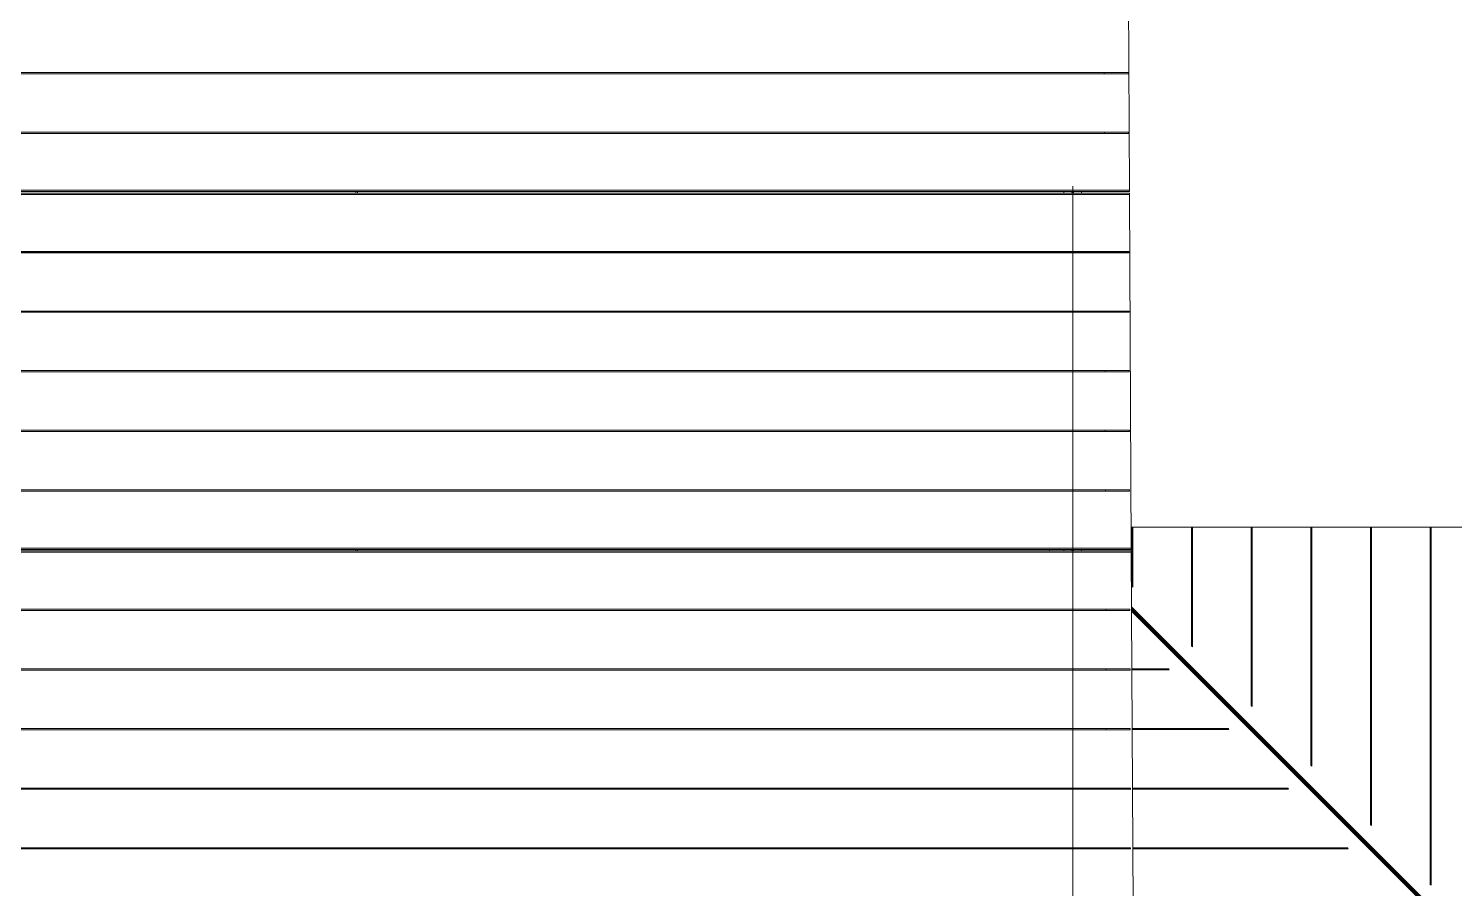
# Model space of a CAD drawing. Header units: millimetres. Extents: x 124696 to 347024, y 412631 to 564609.
# Drawn here: x 242109 to 251071, y 494724 to 500133 of the extents above; entities that cross this region are included whole.
import ezdxf

# ---------------------------------------------------------------- set-up
doc = ezdxf.new("R2010")
doc.units = ezdxf.units.MM
doc.header["$LTSCALE"] = 1500
doc.header["$MEASUREMENT"] = 0
doc.linetypes.add('二层平面图$0$轴网线_12_3_3_3 mm', pattern=[21, 12, -3, 3, -3])
doc.layers.add('0-建筑底图', color=7, linetype='Continuous')
for name, color, linetype, lineweight in [('二层平面图$0$A-COLU', 7, 'Continuous', 9), ('二层平面图$0$A-LINE', 7, 'Continuous', 9), ('二层平面图$0$A-WALL-CURT-PANEL-2', 7, 'Continuous', 9), ('二层平面图$0$A-WALL-CURT-PANEL-4', 140, 'Continuous', 9), ('二层平面图$0$ANNO-DOTE-1', 10, '二层平面图$0$轴网线_12_3_3_3 mm', 15)]:
    doc.layers.add(name, color=color, linetype=linetype, lineweight=lineweight)

# ---------------------------------------------------------------- blocks, each defined once
blk = doc.blocks.new('二层平面图$0$钢板肋 - 钢板肋-V208-104-2F')
at = {"layer": '二层平面图$0$A-WALL-CURT-PANEL-2'}
for p, q in [((391.8, -814), (395.6, -807)), ((391.8, -814), (510.8, -879.3)), ((514.7, -872.3), (395.6, -807)), ((510.8, -879.4), (514.7, -872.3)), ((510.8, -879.4), (2157, -1783.5)), ((2160.8, -1776.5), (514.7, -872.3))]:
    blk.add_line(p, q, dxfattribs=at)
blk = doc.blocks.new('二层平面图$0$廊子单元_转角阴角_ - 廊子单元_转角阴角_-V249-104-2F')
at = {"layer": '二层平面图$0$A-WALL-CURT-PANEL-2'}
for p, q in [((2104.5, 4495), (4645.5, 4495)), ((2104.5, 4495), (2104.5, 4487)), ((2104.5, 4487), (4645.5, 4487)), ((2104.5, 4487), (2104.5, 2408.5)), ((4645.5, 4487), (4645.5, 4495)), ((4645.5, 4367.5), (4645.5, 4487)), ((4645.5, 4349.5), (4645.5, 4359.5)), ((4645.5, 4119.8), (4645.5, 4341.5)), ((5, 2395.5), (0, 2395.5)), ((13, 2395.5), (5, 2395.5)), ((5, 2395.5), (5, -145.5)), ((2091.5, 2395.5), (13, 2395.5)), ((13, 2395.5), (13, -145.5)), ((2099.5, 2395.5), (2091.5, 2395.5)), ((2091.5, 2395.5), (4130.1, 356.9)), ((2098, 2402), (2237, 2263)), ((2104.5, 2395.5), (2099.5, 2395.5)), ((4130.1, 364.9), (2099.5, 2395.5)), ((2104.5, 2408.5), (4130, 383)), ((2104.5, 2408.5), (2104.5, 2400.5)), ((4130, 375), (2104.5, 2400.5)), ((2245, 2255), (4130, 370)), ((4645.5, 2244.9), (4645.5, 2254.9)), ((4495.1, 4.9), (4505, -5)), ((4505, 0), (4500.7, 4.3)), ((4645.5, -5.1), (4645.5, 4.9)), ((4500.1, -5.1), (4495, 0)), ((5, -145.5), (13, -145.5)), ((13, -145.5), (4132.7, -145.5))]:
    blk.add_line(p, q, dxfattribs=at)
blk = doc.blocks.new('二层平面图$0$顶板轮廓组 - 顶板轮廓组-V250-104-2F')
at = {"layer": '二层平面图$0$A-WALL-CURT-PANEL-2'}
for p, q in [((-8552.8, 786.3), (-4433.2, 786.3)), ((-4433.2, 786.3), (-4425.2, 786.3))]:
    blk.add_line(p, q, dxfattribs=at)
blk = doc.blocks.new('二层平面图$0$顶板轮廓组 - 顶板轮廓组-V251-104-2F')
at = {"layer": '二层平面图$0$A-WALL-CURT-PANEL-2'}
for p, q in [((-8925.3, -954.8), (-8915.3, -954.8)), ((-6675.3, -954.8), (-6665.3, -954.8)), ((-4800.3, -954.8), (-4578.7, -954.8)), ((-4570.7, -954.8), (-4560.7, -954.8)), ((-4552.7, -954.8), (-4433.2, -954.8)), ((-4433.2, -954.8), (-4425.2, -954.8))]:
    blk.add_line(p, q, dxfattribs=at)
blk = doc.blocks.new('二层平面图$0$钢板肋 - 钢板肋-V197-104-2F')
at = {"layer": '二层平面图$0$A-WALL-CURT-PANEL-2'}
for p, q in [((-677.7, 1854.6), (-685.7, 1853.8)), ((-685.7, 1853.8), (-671.2, 1699.3)), ((-663.2, 1700), (-677.7, 1854.6)), ((-671.2, 1699.3), (-663.2, 1700)), ((-671.2, 1699.3), (-460.9, -540.9)), ((-453, -540.1), (-663.2, 1700)), ((-453, -540.1), (-460.9, -540.9)), ((-460.9, -540.9), (-448.3, -676.1)), ((-440.3, -675.4), (-453, -540.1)), ((-440.3, -675.4), (-448.3, -676.1))]:
    blk.add_line(p, q, dxfattribs=at)
blk = doc.blocks.new('二层平面图$0$钢板肋轮廓族 - 钢板肋轮廓族-V195-104-2F')
at = {"layer": '二层平面图$0$A-WALL-CURT-PANEL-2'}
for p, q in [((-1735.2, -5337.8), (-1703.9, -5489.8)), ((-1249.5, -7693.4), (-1703.9, -5489.8)), ((-1222.1, -7826.4), (-1249.5, -7693.4))]:
    blk.add_line(p, q, dxfattribs=at)
blk = doc.blocks.new('二层平面图$0$钢板肋 - 钢板肋-7742613-104-2F')
at = {"layer": '二层平面图$0$A-WALL-CURT-PANEL-2'}
for p, q in [((-1471.9, 1004), (-1478.8, 1000.2)), ((-1478.8, 1000.2), (-1348.1, 963.1)), ((-1341.2, 967.1), (-1471.9, 1004)), ((-1348.1, 963.1), (-1341.2, 967.1)), ((-1348.1, 963.1), (539.1, 427.6)), ((541.3, 435.1), (-1341.2, 967.1)), ((541.3, 435.1), (539.1, 427.6)), ((539.1, 427.6), (688.5, 385.2)), ((690.6, 392.9), (541.3, 435.1)), ((690.6, 392.9), (688.5, 385.2))]:
    blk.add_line(p, q, dxfattribs=at)
blk = doc.blocks.new('二层平面图$0$钢板肋 - 钢板肋-7742620-104-2F')
at = {"layer": '二层平面图$0$A-WALL-CURT-PANEL-2'}
for p, q in [((-1246.4, 996.9), (-1253.3, 993.1)), ((-1253.3, 993.1), (-1122.8, 955.3)), ((-1115.9, 959.3), (-1246.4, 996.9)), ((-1122.8, 955.3), (-1115.9, 959.3)), ((-1122.8, 955.3), (401.4, 514.4)), ((403.6, 521.9), (-1115.9, 959.3)), ((403.6, 521.9), (401.4, 514.4)), ((401.4, 514.4), (550.5, 471.3)), ((552.7, 479), (403.6, 521.9)), ((552.7, 479), (550.5, 471.3))]:
    blk.add_line(p, q, dxfattribs=at)
blk = doc.blocks.new('二层平面图$0$钢板肋 - 钢板肋-7742627-104-2F')
at = {"layer": '二层平面图$0$A-WALL-CURT-PANEL-2'}
for p, q in [((-994.4, 1006.8), (-1001.4, 1003)), ((-1001.4, 1003), (-871.2, 964.3)), ((-864.2, 968.3), (-994.4, 1006.8)), ((-871.2, 964.3), (-864.2, 968.3)), ((-871.2, 964.3), (290.3, 619)), ((292.5, 626.4), (-864.2, 968.3)), ((292.5, 626.4), (290.3, 619)), ((290.3, 619), (439.1, 574.8)), ((441.4, 582.5), (292.5, 626.4)), ((441.4, 582.5), (439.1, 574.8))]:
    blk.add_line(p, q, dxfattribs=at)
blk = doc.blocks.new('二层平面图$0$钢板肋 - 钢板肋-7742634-104-2F')
at = {"layer": '二层平面图$0$A-WALL-CURT-PANEL-2'}
for p, q in [((-684.4, 1045.4), (-691.4, 1041.7)), ((-691.4, 1041.7), (-561.7, 1001.4)), ((-554.6, 1005.4), (-684.4, 1045.4)), ((-561.7, 1001.4), (-554.6, 1005.4)), ((-561.7, 1001.4), (237.5, 753.6)), ((239.8, 760.9), (-554.6, 1005.4)), ((239.8, 760.9), (237.5, 753.6)), ((237.5, 753.6), (385.8, 707.6)), ((388.1, 715.3), (239.8, 760.9)), ((388.1, 715.3), (385.8, 707.6))]:
    blk.add_line(p, q, dxfattribs=at)
blk = doc.blocks.new('二层平面图$0$钢板肋 - 钢板肋-7742641-104-2F')
at = {"layer": '二层平面图$0$A-WALL-CURT-PANEL-2'}
for p, q in [((-217.6, 1123.9), (-224.7, 1120.4)), ((-224.7, 1120.4), (-95.8, 1077.5)), ((-88.6, 1081.4), (-217.6, 1123.9)), ((-95.8, 1077.5), (-88.6, 1081.4)), ((-95.8, 1077.5), (342.3, 931.5)), ((344.6, 938.6), (-88.6, 1081.4)), ((344.6, 938.6), (342.3, 931.5)), ((342.3, 931.5), (489.5, 882.4)), ((492, 890), (344.6, 938.6)), ((492, 890), (489.5, 882.4))]:
    blk.add_line(p, q, dxfattribs=at)
blk = doc.blocks.new('二层平面图$0$钢板肋 - 钢板肋-7742648-104-2F')
at = {"layer": '二层平面图$0$A-WALL-CURT-PANEL-2'}
for p, q in [((63.3, 1145.5), (56.2, 1142)), ((56.2, 1142), (184.9, 1098.6)), ((192.3, 1102.9), (63.3, 1145.5)), ((184.9, 1098.6), (192.3, 1102.9)), ((184.9, 1098.6), (267.1, 1070.9)), ((269.4, 1077.5), (192.3, 1102.9)), ((269.4, 1077.5), (267.1, 1070.9)), ((416.8, 1028.9), (269.4, 1077.5)), ((267.1, 1070.9), (414.2, 1021.3)), ((416.8, 1028.9), (414.2, 1021.3))]:
    blk.add_line(p, q, dxfattribs=at)
blk = doc.blocks.new('二层平面图$0$钢板肋轮廓族 - 钢板肋轮廓族-7742618-104-2F')
at = {"layer": '二层平面图$0$A-WALL-CURT-PANEL-2'}
for p, q in [((-4082.1, -4033.2), (-4120.5, -4163.5)), ((-4674.3, -6045.4), (-4120.5, -4163.5)), ((-4718.2, -6194.3), (-4674.3, -6045.4))]:
    blk.add_line(p, q, dxfattribs=at)
blk = doc.blocks.new('二层平面图$0$钢板肋轮廓族 - 钢板肋轮廓族-7742619-104-2F')
at = {"layer": '二层平面图$0$A-WALL-CURT-PANEL-2'}
for p, q in [((-4082.6, -4036), (-4120.9, -4166.3)), ((-4673.1, -6042.9), (-4120.9, -4166.3)), ((-4716.9, -6191.8), (-4673.1, -6042.9))]:
    blk.add_line(p, q, dxfattribs=at)
blk = doc.blocks.new('二层平面图$0$钢板肋轮廓族 - 钢板肋轮廓族-7742625-104-2F')
at = {"layer": '二层平面图$0$A-WALL-CURT-PANEL-2'}
for p, q in [((-4135.1, -4213), (-4173.5, -4343.3)), ((-4621.5, -5865.5), (-4173.5, -4343.3)), ((-4665.3, -6014.4), (-4621.5, -5865.5))]:
    blk.add_line(p, q, dxfattribs=at)
blk = doc.blocks.new('二层平面图$0$钢板肋轮廓族 - 钢板肋轮廓族-7742626-104-2F')
at = {"layer": '二层平面图$0$A-WALL-CURT-PANEL-2'}
for p, q in [((-4135.5, -4215.8), (-4173.8, -4346.1)), ((-4620.1, -5863), (-4173.8, -4346.1)), ((-4663.9, -6011.9), (-4620.1, -5863))]:
    blk.add_line(p, q, dxfattribs=at)
blk = doc.blocks.new('二层平面图$0$钢板肋轮廓族 - 钢板肋轮廓族-7742632-104-2F')
at = {"layer": '二层平面图$0$A-WALL-CURT-PANEL-2'}
for p, q in [((-4188.1, -4392.9), (-4226.5, -4523.2)), ((-4568.6, -5685.6), (-4226.5, -4523.2)), ((-4612.4, -5834.5), (-4568.6, -5685.6))]:
    blk.add_line(p, q, dxfattribs=at)
blk = doc.blocks.new('二层平面图$0$钢板肋轮廓族 - 钢板肋轮廓族-7742633-104-2F')
at = {"layer": '二层平面图$0$A-WALL-CURT-PANEL-2'}
for p, q in [((-4188.3, -4395.7), (-4226.7, -4526)), ((-4567.1, -5683.2), (-4226.7, -4526)), ((-4610.9, -5832.1), (-4567.1, -5683.2))]:
    blk.add_line(p, q, dxfattribs=at)
blk = doc.blocks.new('二层平面图$0$钢板肋轮廓族 - 钢板肋轮廓族-7742639-104-2F')
at = {"layer": '二层平面图$0$A-WALL-CURT-PANEL-2'}
for p, q in [((-4241.1, -4572.7), (-4279.5, -4703)), ((-4515.8, -5505.7), (-4279.5, -4703)), ((-4559.6, -5654.6), (-4515.8, -5505.7))]:
    blk.add_line(p, q, dxfattribs=at)
blk = doc.blocks.new('二层平面图$0$钢板肋轮廓族 - 钢板肋轮廓族-7742640-104-2F')
at = {"layer": '二层平面图$0$A-WALL-CURT-PANEL-2'}
for p, q in [((-4241.2, -4575.7), (-4279.5, -4706)), ((-4514.1, -5503.3), (-4279.5, -4706)), ((-4557.9, -5652.3), (-4514.1, -5503.3))]:
    blk.add_line(p, q, dxfattribs=at)
blk = doc.blocks.new('二层平面图$0$钢板肋轮廓族 - 钢板肋轮廓族-7742646-104-2F')
at = {"layer": '二层平面图$0$A-WALL-CURT-PANEL-2'}
for p, q in [((-4294.3, -4752.5), (-4332.6, -4882.8)), ((-4463, -5325.7), (-4332.6, -4882.8)), ((-4506.9, -5474.6), (-4463, -5325.7))]:
    blk.add_line(p, q, dxfattribs=at)
blk = doc.blocks.new('二层平面图$0$钢板肋轮廓族 - 钢板肋轮廓族-7742647-104-2F')
at = {"layer": '二层平面图$0$A-WALL-CURT-PANEL-2'}
for p, q in [((-4293.9, -4755.6), (-4332.2, -4885.9)), ((-4460.9, -5323.5), (-4332.2, -4885.9)), ((-4504.7, -5472.5), (-4460.9, -5323.5))]:
    blk.add_line(p, q, dxfattribs=at)
blk = doc.blocks.new('二层平面图$0$钢板肋轮廓族 - 钢板肋轮廓族-7742653-104-2F')
at = {"layer": '二层平面图$0$A-WALL-CURT-PANEL-2'}
for p, q in [((-4347.8, -4932.1), (-4386.2, -5062.4)), ((-4410.7, -5145.6), (-4386.2, -5062.4)), ((-4454.6, -5294.5), (-4410.7, -5145.6))]:
    blk.add_line(p, q, dxfattribs=at)
blk = doc.blocks.new('二层平面图$0$钢板肋轮廓族 - 钢板肋轮廓族-7742654-104-2F')
at = {"layer": '二层平面图$0$A-WALL-CURT-PANEL-2'}
for p, q in [((-4346.1, -4935.7), (-4384.5, -5066)), ((-4407.4, -5143.9), (-4384.5, -5066)), ((-4451.1, -5292.8), (-4407.4, -5143.9))]:
    blk.add_line(p, q, dxfattribs=at)
blk = doc.blocks.new('二层平面图$0$钢板肋 - 钢板肋-V256-104-2F')
at = {"layer": '二层平面图$0$A-WALL-CURT-PANEL-2'}
for p, q in [((545.1, -856.1), (548.8, -849)), ((545.1, -856.1), (665.7, -918.6)), ((669.4, -911.5), (548.8, -849)), ((665.7, -918.6), (669.4, -911.5)), ((665.7, -918.6), (2333.3, -1782.6)), ((2337, -1775.4), (669.4, -911.5))]:
    blk.add_line(p, q, dxfattribs=at)
blk = doc.blocks.new('二层平面图$0$钢板肋 - 钢板肋-V257-104-2F')
at = {"layer": '二层平面图$0$A-WALL-CURT-PANEL-2'}
for p, q in [((321.2, 3232.4), (284.4, 3101.7)), ((291.4, 3105.5), (328.1, 3236.3)), ((328.1, 3236.3), (321.2, 3232.4)), ((284.4, 3101.7), (-233.4, 1262.3)), ((-225.9, 1260.2), (291.4, 3105.5)), ((284.4, 3101.7), (291.4, 3105.5)), ((-247, 1214.2), (-249.7, 1204.6)), ((-242.1, 1202.4), (-239.4, 1212.1)), ((-263.2, 1156.4), (-287.7, 1069.3)), ((-280, 1067.1), (-255.6, 1154.3)), ((-280, 1067.1), (-287.7, 1069.3))]:
    blk.add_line(p, q, dxfattribs=at)
blk = doc.blocks.new('二层平面图$0$钢板肋 - 钢板肋-V258-104-2F')
at = {"layer": '二层平面图$0$A-WALL-CURT-PANEL-2'}
for p, q in [((332.2, 3027), (290.5, 2897.8)), ((297.6, 2901.3), (339.2, 3030.6)), ((339.2, 3030.6), (332.2, 3027)), ((290.5, 2897.8), (-82.4, 1743.3)), ((-75.4, 1741.1), (297.6, 2901.3)), ((290.5, 2897.8), (297.6, 2901.3))]:
    blk.add_line(p, q, dxfattribs=at)
blk = doc.blocks.new('二层平面图$0$钢板肋 - 钢板肋-V259-104-2F')
at = {"layer": '二层平面图$0$A-WALL-CURT-PANEL-2'}
for p, q in [((357.3, 2809.5), (308.1, 2682.9)), ((315.5, 2686), (364.5, 2812.7)), ((364.5, 2812.7), (357.3, 2809.5)), ((308.1, 2682.9), (3.7, 1899.9)), ((10.4, 1897.3), (315.5, 2686)), ((308.1, 2682.9), (315.5, 2686))]:
    blk.add_line(p, q, dxfattribs=at)
blk = doc.blocks.new('二层平面图$0$钢板肋 - 钢板肋-V260-104-2F')
at = {"layer": '二层平面图$0$A-WALL-CURT-PANEL-2'}
for p, q in [((408.2, 2564.5), (346.6, 2443.5)), ((354.4, 2445.8), (415.7, 2567)), ((415.7, 2567), (408.2, 2564.5)), ((346.6, 2443.5), (134.8, 2027.3)), ((140.9, 2024.2), (354.4, 2445.8)), ((346.6, 2443.5), (354.4, 2445.8))]:
    blk.add_line(p, q, dxfattribs=at)
blk = doc.blocks.new('二层平面图$0$钢板肋 - 钢板肋-V261-104-2F')
at = {"layer": '二层平面图$0$A-WALL-CURT-PANEL-2'}
for p, q in [((432, 2135), (516.5, 2241.4)), ((516.5, 2241.4), (508.7, 2240.5)), ((508.7, 2240.5), (423.9, 2134.4)), ((423.9, 2134.4), (365.2, 2061)), ((370.1, 2057.1), (432, 2135)), ((423.9, 2134.4), (432, 2135))]:
    blk.add_line(p, q, dxfattribs=at)
blk = doc.blocks.new('二层平面图$0$钢板肋轮廓族 - 钢板肋轮廓族-V272-104-2F')
at = {"layer": '二层平面图$0$A-WALL-CURT-PANEL-2'}
for p, q in [((4082.1, -4033.2), (4120.5, -4163.5)), ((4661.6, -6001.9), (4120.5, -4163.5)), ((4678.5, -6059.5), (4675.7, -6049.9)), ((4718.2, -6194.3), (4692.6, -6107.5))]:
    blk.add_line(p, q, dxfattribs=at)
blk = doc.blocks.new('二层平面图$0$钢板肋轮廓族 - 钢板肋轮廓族-V273-104-2F')
at = {"layer": '二层平面图$0$A-WALL-CURT-PANEL-2'}
for p, q in [((4082.6, -4036), (4120.9, -4166.3)), ((4660.3, -5999.4), (4120.9, -4166.3)), ((4677.2, -6057), (4674.4, -6047.4)), ((4716.9, -6191.8), (4691.3, -6105))]:
    blk.add_line(p, q, dxfattribs=at)
blk = doc.blocks.new('二层平面图$0$钢板肋轮廓族 - 钢板肋轮廓族-V274-104-2F')
at = {"layer": '二层平面图$0$A-WALL-CURT-PANEL-2'}
for p in [(4135.1, -4213), (4517.6, -5512.4)]:
    blk.add_line(p, (4173.5, -4343.3), dxfattribs=at)
blk = doc.blocks.new('二层平面图$0$钢板肋轮廓族 - 钢板肋轮廓族-V275-104-2F')
at = {"layer": '二层平面图$0$A-WALL-CURT-PANEL-2'}
for p in [(4135.5, -4215.8), (4516.2, -5510)]:
    blk.add_line(p, (4173.8, -4346.1), dxfattribs=at)
blk = doc.blocks.new('二层平面图$0$钢板肋轮廓族 - 钢板肋轮廓族-V276-104-2F')
at = {"layer": '二层平面图$0$A-WALL-CURT-PANEL-2'}
for p in [(4188.1, -4392.9), (4465.2, -5334.4)]:
    blk.add_line(p, (4226.5, -4523.2), dxfattribs=at)
blk = doc.blocks.new('二层平面图$0$钢板肋轮廓族 - 钢板肋轮廓族-V277-104-2F')
at = {"layer": '二层平面图$0$A-WALL-CURT-PANEL-2'}
for p in [(4188.3, -4395.7), (4463.8, -5332)]:
    blk.add_line(p, (4226.7, -4526), dxfattribs=at)
blk = doc.blocks.new('二层平面图$0$钢板肋轮廓族 - 钢板肋轮廓族-V278-104-2F')
at = {"layer": '二层平面图$0$A-WALL-CURT-PANEL-2'}
for p in [(4241.1, -4572.7), (4412.9, -5156.3)]:
    blk.add_line(p, (4279.5, -4703), dxfattribs=at)
blk = doc.blocks.new('二层平面图$0$钢板肋轮廓族 - 钢板肋轮廓族-V279-104-2F')
at = {"layer": '二层平面图$0$A-WALL-CURT-PANEL-2'}
for p in [(4241.2, -4575.7), (4411.3, -5154)]:
    blk.add_line(p, (4279.5, -4706), dxfattribs=at)
blk = doc.blocks.new('二层平面图$0$钢板肋轮廓族 - 钢板肋轮廓族-V280-104-2F')
at = {"layer": '二层平面图$0$A-WALL-CURT-PANEL-2'}
for p in [(4294.3, -4752.5), (4360.7, -4978.2)]:
    blk.add_line(p, (4332.6, -4882.8), dxfattribs=at)
blk = doc.blocks.new('二层平面图$0$钢板肋轮廓族 - 钢板肋轮廓族-V281-104-2F')
at = {"layer": '二层平面图$0$A-WALL-CURT-PANEL-2'}
for p in [(4293.9, -4755.6), (4358.7, -4976.1)]:
    blk.add_line(p, (4332.2, -4885.9), dxfattribs=at)
blk = doc.blocks.new('二层平面图$0$中部下沉庭院 - 中部下沉庭院-13075437-104-2F')
at = {"layer": '二层平面图$0$A-WALL-CURT-PANEL-2'}
for p, q in [((356.4, 2263.1), (346.9, 4112)), ((-11250, 2263), (356.4, 2263.1)), ((356.5, 2255.1), (-11250, 2255)), ((-11250, 2245), (356.5, 2245.1)), ((-7397, 2255), (-4505, 2255)), ((-4500, 2255), (356.5, 2255)), ((356.5, 2255.1), (356.4, 2263.1)), ((356.5, 2255), (356.5, 2255.1)), ((356.6, 2237.1), (356.5, 2245.1)), ((-11250, 2237), (356.6, 2237.1)), ((-6782.1, 2237), (356.6, 2237)), ((356.6, 2237), (356.6, 2237.1)), ((368, 13.1), (356.6, 2237)), ((-11250, 13), (368, 13.1)), ((368, 5.1), (-11250, 5)), ((-7391.9, 5), (-4505, 5)), ((-4500, 5), (368, 5)), ((368, 5.1), (368, 13.1)), ((368, 5), (368, 5.1)), ((368.1, -4.9), (-11250, -5)), ((-11250, -13), (368.1, -12.9)), ((-6776.2, -13), (368.1, -13)), ((368.1, -12.9), (368.1, -4.9)), ((368.1, -13), (368.1, -12.9)), ((379.6, -2236.9), (368.1, -13))]:
    blk.add_line(p, q, dxfattribs=at)
blk = doc.blocks.new('二层平面图$0$顶板轮廓组 - 顶板轮廓组-8188125-104-2F')
at = {"layer": '二层平面图$0$A-WALL-CURT-PANEL-2'}
for p, q in [((-7679.4, -1335.1), (-7671.4, -1335.1)), ((-7671.4, -1335.1), (-7671.3, -1335.1)), ((-7671.3, -1335.1), (-5822.4, -1342.8)), ((-5822.4, -1342.8), (-5814.4, -1342.8)), ((-5814.4, -1342.8), (-5814.3, -1342.8))]:
    blk.add_line(p, q, dxfattribs=at)
blk = doc.blocks.new('二层平面图$0$顶板轮廓组 - 顶板轮廓组-8188126-104-2F')
at = {"layer": '二层平面图$0$A-WALL-CURT-PANEL-2'}
for p, q in [((-7866.9, -1334.3), (-7858.9, -1334.3)), ((-7858.9, -1334.3), (-7858.8, -1334.3)), ((-7858.8, -1334.3), (-5634.9, -1343.6)), ((-5634.9, -1343.6), (-5626.9, -1343.6)), ((-5626.9, -1343.6), (-5626.8, -1343.6))]:
    blk.add_line(p, q, dxfattribs=at)
blk = doc.blocks.new('二层平面图$0$梁 - 梁 1_2-12800505-104-2F')
at = {"layer": '二层平面图$0$A-LINE'}
for p, q in [((3183.2, 2494.9), (3183.8, 2504.9)), ((3233.2, 2492.3), (3233.7, 2502.3)), ((3243.2, 2491.7), (3243.7, 2501.7)), ((3293.1, 2489.1), (3293.6, 2499.1)), ((3065.2, 248), (3065.8, 258)), ((3115.2, 245.4), (3115.7, 255.4)), ((3125.2, 244.8), (3125.7, 254.8)), ((3175.1, 242.2), (3175.6, 252.2)), ((2947.2, -1998.9), (2947.7, -1988.9)), ((2997.1, -2001.8), (2997.7, -1991.6)), ((3007.1, -2002.1), (3007.7, -1992.1)), ((3057.1, -2004.7), (3057.6, -1994.7)), ((2849.4, -3861.4), (2899.3, -3864)), ((2909.3, -3864.6), (2959.2, -3867.2))]:
    blk.add_line(p, q, dxfattribs=at)
blk = doc.blocks.new('二层平面图$0$钢板肋 - 钢板肋-8188137-104-2F')
at = {"layer": '二层平面图$0$A-WALL-CURT-PANEL-2'}
for p, q in [((-686.7, 5650.1), (-694.7, 5650)), ((-694.7, 5650), (-694.1, 5498)), ((-686.1, 5498.1), (-686.7, 5650.1)), ((-694.1, 5498), (-686.1, 5498.1)), ((-694.1, 5498), (-644.2, -5833.6)), ((-636.2, -5833.6), (-686.1, 5498.1))]:
    blk.add_line(p, q, dxfattribs=at)
blk = doc.blocks.new('二层平面图$0$钢板肋 - 钢板肋-8188142-104-2F')
at = {"layer": '二层平面图$0$A-WALL-CURT-PANEL-2'}
for p, q in [((-686.7, 5651.7), (-694.7, 5651.6)), ((-694.7, 5651.6), (-694, 5499.6)), ((-686, 5499.6), (-686.7, 5651.7)), ((-694, 5499.6), (-686, 5499.6)), ((-694, 5499.6), (-644.2, -5835.2)), ((-636.2, -5835.1), (-686, 5499.6))]:
    blk.add_line(p, q, dxfattribs=at)
blk = doc.blocks.new('二层平面图$0$钢板肋 - 钢板肋-8188147-104-2F')
at = {"layer": '二层平面图$0$A-WALL-CURT-PANEL-2'}
for p, q in [((-686.7, 5650.6), (-694.7, 5650.6)), ((-694.7, 5650.6), (-694.1, 5498.5)), ((-686.1, 5498.6), (-686.7, 5650.6)), ((-694.1, 5498.5), (-686.1, 5498.6)), ((-694.1, 5498.5), (-644.2, -5834.1)), ((-636.2, -5834.1), (-686.1, 5498.6))]:
    blk.add_line(p, q, dxfattribs=at)
blk = doc.blocks.new('二层平面图$0$钢板肋 - 钢板肋-8188152-104-2F')
at = {"layer": '二层平面图$0$A-WALL-CURT-PANEL-2'}
for p, q in [((-686.7, 5652.2), (-694.7, 5652.2)), ((-694.7, 5652.2), (-694, 5500.1)), ((-686, 5500.2), (-686.7, 5652.2)), ((-694, 5500.1), (-686, 5500.2)), ((-694, 5500.1), (-644.2, -5835.7)), ((-636.2, -5835.7), (-686, 5500.2))]:
    blk.add_line(p, q, dxfattribs=at)
blk = doc.blocks.new('二层平面图$0$钢板肋 - 钢板肋-8188157-104-2F')
at = {"layer": '二层平面图$0$A-WALL-CURT-PANEL-2'}
for p, q in [((-686.7, 5652.8), (-694.7, 5652.7)), ((-694.7, 5652.7), (-694, 5500.6)), ((-686, 5500.7), (-686.7, 5652.8)), ((-694, 5500.6), (-686, 5500.7)), ((-694, 5500.6), (-644.3, -5836.2)), ((-636.3, -5836.2), (-686, 5500.7))]:
    blk.add_line(p, q, dxfattribs=at)
blk = doc.blocks.new('二层平面图$0$钢板肋 - 钢板肋-8188162-104-2F')
at = {"layer": '二层平面图$0$A-WALL-CURT-PANEL-2'}
for p, q in [((-686.7, 5653.3), (-694.7, 5653.2)), ((-694.7, 5653.2), (-694, 5501.2)), ((-686, 5501.2), (-686.7, 5653.3)), ((-694, 5501.2), (-686, 5501.2)), ((-694, 5501.2), (-644.3, -5836.8)), ((-636.3, -5836.7), (-686, 5501.2))]:
    blk.add_line(p, q, dxfattribs=at)
blk = doc.blocks.new('二层平面图$0$钢板肋 - 钢板肋-8188167-104-2F')
at = {"layer": '二层平面图$0$A-WALL-CURT-PANEL-2'}
for p, q in [((-686.7, 5653.8), (-694.7, 5653.8)), ((-694.7, 5653.8), (-694, 5501.7)), ((-686, 5501.8), (-686.7, 5653.8)), ((-694, 5501.7), (-686, 5501.8)), ((-694, 5501.7), (-644.3, -5837.3)), ((-636.3, -5837.3), (-686, 5501.8))]:
    blk.add_line(p, q, dxfattribs=at)
blk = doc.blocks.new('二层平面图$0$钢板肋 - 钢板肋-8188172-104-2F')
at = {"layer": '二层平面图$0$A-WALL-CURT-PANEL-2'}
for p, q in [((-686.7, 5654.9), (-694.7, 5654.8)), ((-694.7, 5654.8), (-694, 5502.8)), ((-686, 5502.8), (-686.7, 5654.9)), ((-694, 5502.8), (-686, 5502.8)), ((-694, 5502.8), (-644.3, -5838.4)), ((-636.3, -5838.3), (-686, 5502.8))]:
    blk.add_line(p, q, dxfattribs=at)
blk = doc.blocks.new('二层平面图$0$钢板肋 - 钢板肋-8188177-104-2F')
at = {"layer": '二层平面图$0$A-WALL-CURT-PANEL-2'}
for p, q in [((-686.7, 5655.4), (-694.7, 5655.4)), ((-694.7, 5655.4), (-694, 5503.3)), ((-686, 5503.4), (-686.7, 5655.4)), ((-694, 5503.3), (-686, 5503.4)), ((-694, 5503.3), (-644.3, -5838.9)), ((-636.3, -5838.8), (-686, 5503.4))]:
    blk.add_line(p, q, dxfattribs=at)
blk = doc.blocks.new('二层平面图$0$钢板肋 - 钢板肋-8188182-104-2F')
at = {"layer": '二层平面图$0$A-WALL-CURT-PANEL-2'}
for p, q in [((-686.6, 5655.9), (-694.6, 5655.9)), ((-694.6, 5655.9), (-694, 5503.8)), ((-686, 5503.9), (-686.6, 5655.9)), ((-694, 5503.8), (-686, 5503.9)), ((-694, 5503.8), (-644.4, -5839.4)), ((-636.4, -5839.4), (-686, 5503.9))]:
    blk.add_line(p, q, dxfattribs=at)
blk = doc.blocks.new('二层平面图$0$钢板肋 - 钢板肋-8188187-104-2F')
at = {"layer": '二层平面图$0$A-WALL-CURT-PANEL-2'}
for p, q in [((-686.6, 5656.5), (-694.6, 5656.4)), ((-694.6, 5656.4), (-694, 5504.4)), ((-686, 5504.4), (-686.6, 5656.5)), ((-694, 5504.4), (-686, 5504.4)), ((-694, 5504.4), (-644.4, -5839.9)), ((-636.4, -5839.9), (-686, 5504.4))]:
    blk.add_line(p, q, dxfattribs=at)
blk = doc.blocks.new('二层平面图$0$钢板肋 - 钢板肋-8188192-104-2F')
at = {"layer": '二层平面图$0$A-WALL-CURT-PANEL-2'}
for p, q in [((-686.6, 5657), (-694.6, 5656.9)), ((-694.6, 5656.9), (-694, 5504.9)), ((-686, 5505), (-686.6, 5657)), ((-694, 5504.9), (-686, 5505)), ((-694, 5504.9), (-644.4, -5840.5)), ((-636.4, -5840.4), (-686, 5505))]:
    blk.add_line(p, q, dxfattribs=at)
blk = doc.blocks.new('二层平面图$0$钢板肋轮廓族 - 钢板肋轮廓族-8188140-104-2F')
at = {"layer": '二层平面图$0$A-WALL-CURT-PANEL-2'}
for p in [(-2584.6, -1025.2), (2151.3, -11486.9)]:
    blk.add_line(p, (-2521.9, -1163.7), dxfattribs=at)
blk = doc.blocks.new('二层平面图$0$钢板肋轮廓族 - 钢板肋轮廓族-8188141-104-2F')
at = {"layer": '二层平面图$0$A-WALL-CURT-PANEL-2'}
for p in [(-2584.6, -1025.2), (2151.3, -11486.9)]:
    blk.add_line(p, (-2521.9, -1163.7), dxfattribs=at)
blk = doc.blocks.new('二层平面图$0$钢板肋轮廓族 - 钢板肋轮廓族-8188145-104-2F')
at = {"layer": '二层平面图$0$A-WALL-CURT-PANEL-2'}
for p in [(-2585.2, -1023.8), (2152, -11488.4)]:
    blk.add_line(p, (-2522.5, -1162.3), dxfattribs=at)
blk = doc.blocks.new('二层平面图$0$钢板肋轮廓族 - 钢板肋轮廓族-8188146-104-2F')
at = {"layer": '二层平面图$0$A-WALL-CURT-PANEL-2'}
for p in [(-2585.3, -1023.7), (2152, -11488.4)]:
    blk.add_line(p, (-2522.5, -1162.3), dxfattribs=at)
blk = doc.blocks.new('二层平面图$0$钢板肋轮廓族 - 钢板肋轮廓族-8188150-104-2F')
at = {"layer": '二层平面图$0$A-WALL-CURT-PANEL-2'}
for p in [(-2584.8, -1024.7), (2151.5, -11487.4)]:
    blk.add_line(p, (-2522.1, -1163.2), dxfattribs=at)
blk = doc.blocks.new('二层平面图$0$钢板肋轮廓族 - 钢板肋轮廓族-8188151-104-2F')
at = {"layer": '二层平面图$0$A-WALL-CURT-PANEL-2'}
for p in [(-2584.8, -1024.7), (2151.5, -11487.4)]:
    blk.add_line(p, (-2522.1, -1163.2), dxfattribs=at)
blk = doc.blocks.new('二层平面图$0$钢板肋轮廓族 - 钢板肋轮廓族-8188155-104-2F')
at = {"layer": '二层平面图$0$A-WALL-CURT-PANEL-2'}
for p in [(-2585.5, -1023.3), (2152.2, -11488.9)]:
    blk.add_line(p, (-2522.8, -1161.8), dxfattribs=at)
blk = doc.blocks.new('二层平面图$0$钢板肋轮廓族 - 钢板肋轮廓族-8188156-104-2F')
at = {"layer": '二层平面图$0$A-WALL-CURT-PANEL-2'}
for p in [(-2585.5, -1023.3), (2152.2, -11488.9)]:
    blk.add_line(p, (-2522.8, -1161.8), dxfattribs=at)
blk = doc.blocks.new('二层平面图$0$钢板肋轮廓族 - 钢板肋轮廓族-8188160-104-2F')
at = {"layer": '二层平面图$0$A-WALL-CURT-PANEL-2'}
for p in [(-2585.7, -1022.8), (2152.4, -11489.3)]:
    blk.add_line(p, (-2523, -1161.3), dxfattribs=at)
blk = doc.blocks.new('二层平面图$0$钢板肋轮廓族 - 钢板肋轮廓族-8188161-104-2F')
at = {"layer": '二层平面图$0$A-WALL-CURT-PANEL-2'}
for p in [(-2585.7, -1022.8), (2152.4, -11489.3)]:
    blk.add_line(p, (-2523, -1161.3), dxfattribs=at)
blk = doc.blocks.new('二层平面图$0$钢板肋轮廓族 - 钢板肋轮廓族-8188165-104-2F')
at = {"layer": '二层平面图$0$A-WALL-CURT-PANEL-2'}
for p in [(-2585.9, -1022.3), (2152.6, -11489.8)]:
    blk.add_line(p, (-2523.2, -1160.8), dxfattribs=at)
blk = doc.blocks.new('二层平面图$0$钢板肋轮廓族 - 钢板肋轮廓族-8188166-104-2F')
at = {"layer": '二层平面图$0$A-WALL-CURT-PANEL-2'}
for p in [(-2585.9, -1022.3), (2152.6, -11489.8)]:
    blk.add_line(p, (-2523.2, -1160.8), dxfattribs=at)
blk = doc.blocks.new('二层平面图$0$钢板肋轮廓族 - 钢板肋轮廓族-8188170-104-2F')
at = {"layer": '二层平面图$0$A-WALL-CURT-PANEL-2'}
for p in [(-2586.1, -1021.8), (2152.8, -11490.3)]:
    blk.add_line(p, (-2523.4, -1160.3), dxfattribs=at)
blk = doc.blocks.new('二层平面图$0$钢板肋轮廓族 - 钢板肋轮廓族-8188171-104-2F')
at = {"layer": '二层平面图$0$A-WALL-CURT-PANEL-2'}
for p in [(-2586.1, -1021.8), (2152.9, -11490.3)]:
    blk.add_line(p, (-2523.4, -1160.3), dxfattribs=at)
blk = doc.blocks.new('二层平面图$0$钢板肋轮廓族 - 钢板肋轮廓族-8188175-104-2F')
at = {"layer": '二层平面图$0$A-WALL-CURT-PANEL-2'}
for p in [(-2586.6, -1020.9), (2153.3, -11491.3)]:
    blk.add_line(p, (-2523.9, -1159.4), dxfattribs=at)
blk = doc.blocks.new('二层平面图$0$钢板肋轮廓族 - 钢板肋轮廓族-8188176-104-2F')
at = {"layer": '二层平面图$0$A-WALL-CURT-PANEL-2'}
for p in [(-2586.6, -1020.8), (2153.3, -11491.3)]:
    blk.add_line(p, (-2523.9, -1159.4), dxfattribs=at)
blk = doc.blocks.new('二层平面图$0$钢板肋轮廓族 - 钢板肋轮廓族-8188180-104-2F')
at = {"layer": '二层平面图$0$A-WALL-CURT-PANEL-2'}
for p in [(-2586.8, -1020.4), (2153.5, -11491.7)]:
    blk.add_line(p, (-2524.1, -1158.9), dxfattribs=at)
blk = doc.blocks.new('二层平面图$0$钢板肋轮廓族 - 钢板肋轮廓族-8188181-104-2F')
at = {"layer": '二层平面图$0$A-WALL-CURT-PANEL-2'}
for p in [(-2586.8, -1020.4), (2153.5, -11491.8)]:
    blk.add_line(p, (-2524.1, -1158.9), dxfattribs=at)
blk = doc.blocks.new('二层平面图$0$钢板肋轮廓族 - 钢板肋轮廓族-8188185-104-2F')
at = {"layer": '二层平面图$0$A-WALL-CURT-PANEL-2'}
for p in [(-2587, -1019.9), (2153.7, -11492.2)]:
    blk.add_line(p, (-2524.3, -1158.4), dxfattribs=at)
blk = doc.blocks.new('二层平面图$0$钢板肋轮廓族 - 钢板肋轮廓族-8188186-104-2F')
at = {"layer": '二层平面图$0$A-WALL-CURT-PANEL-2'}
for p in [(-2587, -1019.9), (2153.7, -11492.2)]:
    blk.add_line(p, (-2524.3, -1158.4), dxfattribs=at)
blk = doc.blocks.new('二层平面图$0$钢板肋轮廓族 - 钢板肋轮廓族-8188190-104-2F')
at = {"layer": '二层平面图$0$A-WALL-CURT-PANEL-2'}
for p in [(-2587.2, -1019.4), (2153.9, -11492.7)]:
    blk.add_line(p, (-2524.5, -1157.9), dxfattribs=at)
blk = doc.blocks.new('二层平面图$0$钢板肋轮廓族 - 钢板肋轮廓族-8188191-104-2F')
at = {"layer": '二层平面图$0$A-WALL-CURT-PANEL-2'}
for p in [(-2587.2, -1019.4), (2153.9, -11492.7)]:
    blk.add_line(p, (-2524.5, -1157.9), dxfattribs=at)
blk = doc.blocks.new('二层平面图$0$钢板肋轮廓族 - 钢板肋轮廓族-8188195-104-2F')
at = {"layer": '二层平面图$0$A-WALL-CURT-PANEL-2'}
for p in [(-2587.4, -1018.9), (2154.2, -11493.2)]:
    blk.add_line(p, (-2524.7, -1157.4), dxfattribs=at)
blk = doc.blocks.new('二层平面图$0$钢板肋轮廓族 - 钢板肋轮廓族-8188196-104-2F')
at = {"layer": '二层平面图$0$A-WALL-CURT-PANEL-2'}
for p in [(-2587.4, -1018.9), (2154.2, -11493.2)]:
    blk.add_line(p, (-2524.7, -1157.4), dxfattribs=at)
blk = doc.blocks.new('二层平面图$0$梁_戏亭加高单片_ - 梁_戏亭加高单片_-11163652-104-2F')
at = {"layer": '二层平面图$0$A-COLU'}
for p, q in [((-2970, 6329.5), (-2970, 6564.1)), ((-2970, 4454.5), (-2970, 4464.8)), ((-2970, 2204.5), (-2970, 2214.5)), ((-2970, -45.5), (-2970, -35.5))]:
    blk.add_line(p, q, dxfattribs=at)
at = {"layer": '二层平面图$0$A-LINE'}
for p, q in [((-2970, 6334.6), (-2980, 6334.6)), ((-2980, 6334.6), (-2980, 6329.5)), ((-2970, 6329.5), (-2970, 6334.6)), ((-2980, 4464.5), (-2980, 4454.4)), ((-2970, 4454.5), (-2970, 4464.8)), ((-2980, 2214.5), (-2980, 2204.5)), ((-2970, 2204.5), (-2970, 2214.5)), ((-2980, -35.2), (-2980, -45.5)), ((-2970, -45.5), (-2970, -35.5))]:
    blk.add_line(p, q, dxfattribs=at)
blk = doc.blocks.new('二层平面图')
at = {"layer": '二层平面图$0$ANNO-DOTE-1', "color": 8}
blk.add_line((103500, -6710.3), (103500, 86692), dxfattribs=at)
at = {"layer": '二层平面图$0$A-COLU', "color": 8}
for name, p, rotation in [('二层平面图$0$梁_戏亭加高单片_ - 梁_戏亭加高单片_-11163652-104-2F', (96025, 42709.6), 180), ('二层平面图$0$梁 - 梁 1_2-12800505-104-2F', (100397, 40086.7), 3.006540785322491)]:
    blk.add_blockref(name, p, dxfattribs=dict(at, rotation=rotation))
at = {"layer": '二层平面图$0$A-WALL-CURT-PANEL-2', "color": 8}
for name, p, rotation in [('二层平面图$0$钢板肋轮廓族 - 钢板肋轮廓族-8188140-104-2F', (103718.1, 40726.7), 245.6443314029231), ('二层平面图$0$钢板肋轮廓族 - 钢板肋轮廓族-8188141-104-2F', (103718.1, 40718.7), 245.6443315637173), ('二层平面图$0$钢板肋轮廓族 - 钢板肋轮廓族-8188150-104-2F', (103718.6, 40351.7), 245.6443389394778), ('二层平面图$0$钢板肋轮廓族 - 钢板肋轮廓族-8188151-104-2F', (103718.6, 40343.7), 245.6443391002427), ('二层平面图$0$钢板肋轮廓族 - 钢板肋轮廓族-8188145-104-2F', (103719.7, 39601.7), 245.6443540084582), ('二层平面图$0$钢板肋轮廓族 - 钢板肋轮廓族-8188146-104-2F', (103719.7, 39593.7), 245.6443541691644), ('二层平面图$0$钢板肋轮廓族 - 钢板肋轮廓族-8188155-104-2F', (103720.2, 39226.7), 245.6443615408845), ('二层平面图$0$钢板肋轮廓族 - 钢板肋轮廓族-8188156-104-2F', (103720.2, 39218.7), 245.6443617015613), ('二层平面图$0$钢板肋轮廓族 - 钢板肋轮廓族-8188160-104-2F', (103720.8, 38851.7), 245.6443690719355), ('二层平面图$0$钢板肋轮廓族 - 钢板肋轮廓族-8188161-104-2F', (103720.8, 38843.7), 245.6443692325829), ('二层平面图$0$钢板肋轮廓族 - 钢板肋轮廓族-8188165-104-2F', (103721.3, 38476.7), 245.6443766016114), ('二层平面图$0$钢板肋轮廓族 - 钢板肋轮廓族-8188166-104-2F', (103721.3, 38468.7), 245.6443767622296), ('二层平面图$0$钢板肋轮廓族 - 钢板肋轮廓族-8188170-104-2F', (103721.8, 38101.7), 245.6443841299127), ('二层平面图$0$钢板肋轮廓族 - 钢板肋轮廓族-8188171-104-2F', (103721.8, 38093.7), 245.6443842905015), ('二层平面图$0$顶板轮廓组 - 顶板轮廓组-8188125-104-2F', (105253.3, 36953.5), 270.5329950305828), ('二层平面图$0$钢板肋轮廓族 - 钢板肋轮廓族-8188175-104-2F', (103722.9, 37351.7), 245.644399182393), ('二层平面图$0$钢板肋轮廓族 - 钢板肋轮廓族-8188176-104-2F', (103722.9, 37343.7), 245.6443993429231), ('二层平面图$0$钢板肋轮廓族 - 钢板肋轮廓族-8188180-104-2F', (103723.4, 36976.7), 245.6444067065727), ('二层平面图$0$钢板肋轮廓族 - 钢板肋轮廓族-8188181-104-2F', (103723.4, 36968.7), 245.6444068670735), ('二层平面图$0$钢板肋轮廓族 - 钢板肋轮廓族-8188185-104-2F', (103723.9, 36601.7), 245.6444142293792), ('二层平面图$0$钢板肋轮廓族 - 钢板肋轮廓族-8188186-104-2F', (103723.9, 36593.7), 245.6444143898507), ('二层平面图$0$钢板肋 - 钢板肋-8188137-104-2F', (98197, 42834.2), 269.747794024908), ('二层平面图$0$钢板肋轮廓族 - 钢板肋轮廓族-8188190-104-2F', (103724.5, 36226.7), 245.6444217508129), ('二层平面图$0$钢板肋轮廓族 - 钢板肋轮廓族-8188191-104-2F', (103724.5, 36218.7), 245.6444219112551), ('二层平面图$0$钢板肋 - 钢板肋-8188147-104-2F', (98197.5, 42459.2), 269.7479503910914), ('二层平面图$0$钢板肋轮廓族 - 钢板肋轮廓族-8188195-104-2F', (103725, 35851.7), 245.6444292708743), ('二层平面图$0$钢板肋轮廓族 - 钢板肋轮廓族-8188196-104-2F', (103725, 35843.7), 245.6444294312873), ('二层平面图$0$顶板轮廓组 - 顶板轮廓组-8188126-104-2F', (105263.9, 34891), 270.5329950305828), ('二层平面图$0$钢板肋 - 钢板肋-8188142-104-2F', (98198.6, 41709.1), 269.7482630378978), ('二层平面图$0$钢板肋 - 钢板肋-8188152-104-2F', (98199.1, 41334.1), 269.7484193185362), ('二层平面图$0$钢板肋 - 钢板肋-8188157-104-2F', (98199.6, 40959.1), 269.7485755706754), ('二层平面图$0$钢板肋 - 钢板肋-8188162-104-2F', (98200.2, 40584.1), 269.7487317943229), ('二层平面图$0$钢板肋 - 钢板肋-8188167-104-2F', (98200.7, 40209.1), 269.7488879894866), ('二层平面图$0$钢板肋 - 钢板肋-7742648-104-2F', (104978.9, 40575.7), 108.4447007303969), ('二层平面图$0$钢板肋轮廓族 - 钢板肋轮廓族-7742654-104-2F', (101114.3, 34303), 196.5713408995365), ('二层平面图$0$钢板肋轮廓族 - 钢板肋轮廓族-7742653-104-2F', (101081.3, 34317.2), 196.2255375716494), ('二层平面图$0$顶板轮廓组 - 顶板轮廓组-V250-104-2F', (112420.2, 39859.2), 359.9997819264217), ('二层平面图$0$钢板肋 - 钢板肋-7742641-104-2F', (105245.7, 40458.4), 108.3349829282403), ('二层平面图$0$钢板肋轮廓族 - 钢板肋轮廓族-7742647-104-2F', (101479.2, 34119.8), 196.4839727733129), ('二层平面图$0$钢板肋轮廓族 - 钢板肋轮廓族-7742646-104-2F', (101466.1, 34125.5), 196.3110771368356), ('二层平面图$0$钢板肋 - 钢板肋-7742634-104-2F', (105419, 40485.8), 107.1677493860069), ('二层平面图$0$钢板肋轮廓族 - 钢板肋轮廓族-7742640-104-2F', (101850.9, 33933.7), 196.4549871566416), ('二层平面图$0$钢板肋轮廓族 - 钢板肋轮廓族-7742639-104-2F', (101844.4, 33936.6), 196.3397241431002), ('二层平面图$0$钢板肋 - 钢板肋-7742627-104-2F', (105679.9, 40387.9), 106.5106249400584), ('二层平面图$0$钢板肋轮廓族 - 钢板肋轮廓族-7742633-104-2F', (102224.2, 33746.9), 196.4405199259072), ('二层平面图$0$钢板肋轮廓族 - 钢板肋轮廓族-7742632-104-2F', (102221, 33748.4), 196.3540728610789), ('二层平面图$0$钢板肋轮廓族 - 钢板肋轮廓族-7742626-104-2F', (102598.2, 33559.8), 196.431847756101), ('二层平面图$0$钢板肋轮廓族 - 钢板肋轮廓族-7742625-104-2F', (102597, 33560.4), 196.3626901765653), ('二层平面图$0$钢板肋 - 钢板肋-7742620-104-2F', (105984.5, 40247.2), 106.095410438807), ('二层平面图$0$钢板肋轮廓族 - 钢板肋轮廓族-7742619-104-2F', (102972.6, 33372.6), 196.426069709419), ('二层平面图$0$钢板肋轮廓族 - 钢板肋轮廓族-7742618-104-2F', (102972.7, 33372.7), 196.36843842588), ('二层平面图$0$钢板肋 - 钢板肋-7742613-104-2F', (106312.2, 40088.1), 105.8106644696688), ('二层平面图$0$钢板肋轮廓族 - 钢板肋轮廓族-V195-104-2F', (108898.4, 45522.9), 348.3493095350738), ('二层平面图$0$钢板肋轮廓族 - 钢板肋轮廓族-V195-104-2F', (108906.4, 45522.9), 348.3493095350738), ('二层平面图$0$钢板肋 - 钢板肋-V197-104-2F', (106630.5, 38735.8), 354.6390338140075), ('二层平面图$0$顶板轮廓组 - 顶板轮廓组-V251-104-2F', (104309.2, 31579.9), 269.9997819261476), ('二层平面图$0$顶板轮廓组 - 顶板轮廓组-8188126-104-2F', (105275.5, 32641), 270.5329950305828), ('二层平面图$0$钢板肋 - 钢板肋-8188172-104-2F', (98201.8, 39459.1), 269.7492002943938), ('二层平面图$0$钢板肋 - 钢板肋-8188177-104-2F', (98202.3, 39084.1), 269.7493564041529), ('二层平面图$0$钢板肋 - 钢板肋-V261-104-2F', (102032.5, 38754.4), 308.5493547172115), ('二层平面图$0$钢板肋轮廓族 - 钢板肋轮廓族-V281-104-2F', (109880.2, 42520.7), 253.5155910789802), ('二层平面图$0$钢板肋轮廓族 - 钢板肋轮廓族-V280-104-2F', (109874.6, 42533.9), 253.6884867154576), ('二层平面图$0$钢板肋 - 钢板肋-V260-104-2F', (102005.1, 38581.1), 296.9119097971784), ('二层平面图$0$钢板肋轮廓族 - 钢板肋轮廓族-V279-104-2F', (110066.3, 42149.1), 253.5445766956517), ('二层平面图$0$钢板肋轮廓族 - 钢板肋轮廓族-V278-104-2F', (110063.5, 42155.6), 253.659839709193), ('二层平面图$0$钢板肋 - 钢板肋-8188182-104-2F', (98202.8, 38709.1), 269.7495124854593), ('二层平面图$0$钢板肋 - 钢板肋-V259-104-2F', (102103.1, 38320.1), 291.194878737775), ('二层平面图$0$钢板肋轮廓族 - 钢板肋轮廓族-V277-104-2F', (110253.1, 41775.8), 253.5590439263862), ('二层平面图$0$钢板肋轮廓族 - 钢板肋轮廓族-V276-104-2F', (110251.7, 41778.9), 253.6454909912144), ('二层平面图$0$钢板肋 - 钢板肋-8188187-104-2F', (98203.3, 38334.1), 269.7496685383207), ('二层平面图$0$钢板肋 - 钢板肋-V258-104-2F', (102243.7, 38015.6), 287.8610531768858), ('二层平面图$0$钢板肋轮廓族 - 钢板肋轮廓族-V275-104-2F', (110440.2, 41401.8), 253.5677160961923), ('二层平面图$0$钢板肋轮廓族 - 钢板肋轮廓族-V274-104-2F', (110439.6, 41402.9), 253.6368736757281), ('二层平面图$0$钢板肋 - 钢板肋-V257-104-2F', (102402.9, 37687.8), 285.6909097814306), ('二层平面图$0$钢板肋轮廓族 - 钢板肋轮廓族-V273-104-2F', (110627.4, 41027.4), 253.5734941428741), ('二层平面图$0$钢板肋轮廓族 - 钢板肋轮廓族-V272-104-2F', (110627.4, 41027.3), 253.6311254264133), ('二层平面图$0$钢板肋 - 钢板肋-V208-104-2F', (106630.8, 37354.2), 208.7785095152279), ('二层平面图$0$钢板肋 - 钢板肋-8188192-104-2F', (98203.9, 37959.1), 269.7498245627452), ('二层平面图$0$钢板肋 - 钢板肋-V256-104-2F', (106773.3, 37369.5), 207.386213102527)]:
    blk.add_blockref(name, p, dxfattribs=dict(at, rotation=rotation))
at = {"layer": '二层平面图$0$A-WALL-CURT-PANEL-4', "color": 8}
blk.add_blockref('二层平面图$0$中部下沉庭院 - 中部下沉庭院-13075437-104-2F', (103500, 40500), dxfattribs=at)
at = {"layer": '二层平面图$0$A-WALL-CURT-PANEL-4', "color": 8, "rotation": 179.9997819264218}
blk.add_blockref('二层平面图$0$廊子单元_转角阴角_ - 廊子单元_转角阴角_-V249-104-2F', (108000, 40500), dxfattribs=at)

msp = doc.modelspace()

# ---------------------------------------------------------------- block references
at = {"layer": '0-建筑底图'}
msp.add_blockref('二层平面图', (145171.7, 456352), dxfattribs=at)

doc.saveas('drawing.dxf')
